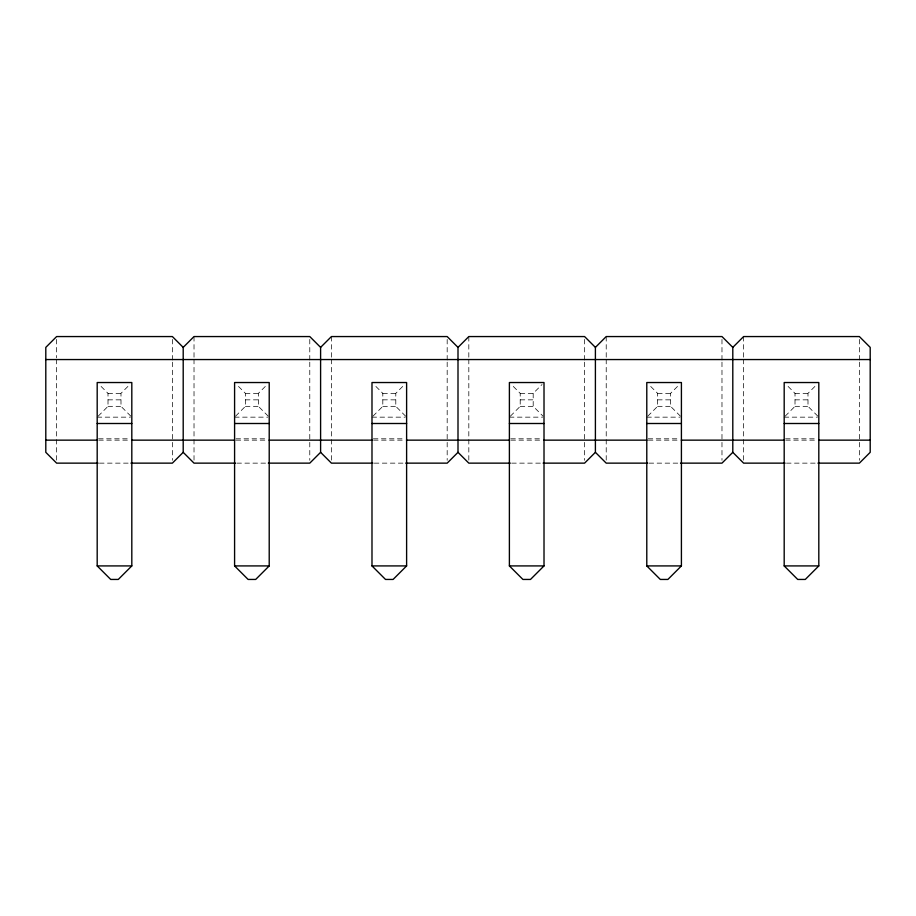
<?xml version="1.0" encoding="UTF-8"?>
<svg xmlns="http://www.w3.org/2000/svg" width="916" height="916" viewBox="0 0 916 916"><rect width="100%" height="100%" fill="white"/><g stroke="black" fill="none" stroke-linecap="round" stroke-linejoin="round"><path stroke-width="0.69" stroke-dasharray="4.58 3.44" d="M98.172 416.173L108.008 406.338L108.008 393.353L99.157 384.502M130.828 416.173L120.992 406.338L120.992 393.353L129.843 384.502M235.572 416.173L245.408 406.338L245.408 393.353L236.557 384.502M268.228 416.173L258.392 406.338L258.392 393.353L267.243 384.502M372.972 416.173L382.808 406.338L382.808 393.353L373.957 384.502M405.628 416.173L395.792 406.338L395.792 393.353L404.643 384.502M510.372 416.173L520.208 406.338L520.208 393.353L511.357 384.502M520.208 393.353L533.192 393.353L542.043 384.502M647.772 416.173L657.608 406.338L657.608 393.353L648.757 384.502M680.428 416.173L670.592 406.338L670.592 393.353L679.443 384.502M785.172 416.173L795.008 406.338L795.008 393.353L786.157 384.502M817.828 416.173L807.992 406.338L807.992 393.353L816.843 384.502M108.008 393.353L120.992 393.353M245.408 393.353L258.392 393.353M382.808 393.353L395.792 393.353M657.608 393.353L670.592 393.353M795.008 393.353L807.992 393.353M108.008 399.845L120.992 399.845M245.408 399.845L258.392 399.845M382.808 399.845L395.792 399.845M520.208 399.845L533.192 399.845M657.608 399.845L670.592 399.845M795.008 399.845L807.992 399.845M108.008 406.338L120.992 406.338M245.408 406.338L258.392 406.338M382.808 406.338L395.792 406.338M520.208 406.338L533.192 406.338L543.028 416.173M657.608 406.338L670.592 406.338M795.008 406.338L807.992 406.338M97.188 417.158L130.427 417.158M234.588 417.158L267.827 417.158M371.988 417.158L405.227 417.158M509.388 417.158L542.627 417.158M646.788 417.158L680.027 417.158M784.188 417.158L817.427 417.158M98.573 438.798L130.427 438.798M235.973 438.798L267.827 438.798M373.373 438.798L405.227 438.798M510.773 438.798L542.627 438.798M648.173 438.798L680.027 438.798M785.573 438.798L817.427 438.798M98.756 440.149L130.244 440.149M236.156 440.149L267.644 440.149M373.556 440.149L405.044 440.149M510.956 440.149L542.444 440.149M648.356 440.149L679.844 440.149M785.756 440.149L817.244 440.149M99.489 463.141L129.511 463.141M236.889 463.141L266.911 463.141M374.289 463.141L404.311 463.141M511.689 463.141L541.711 463.141M649.089 463.141L679.111 463.141M786.489 463.141L816.511 463.141M859.38 339.401L859.38 360.732M859.38 362.163L859.38 460.29M743.62 336.561L743.62 357.893M743.62 359.312L743.62 460.29M721.98 339.401L721.98 360.732M721.98 362.163L721.98 460.29M606.22 336.561L606.22 357.893M606.22 359.312L606.22 460.29M584.58 339.401L584.58 360.732M584.58 362.163L584.58 460.29M533.192 393.353L533.192 406.338M468.82 336.561L468.82 357.893M468.82 359.312L468.82 460.29M447.18 339.401L447.18 360.732M447.18 362.163L447.18 460.29M331.42 336.561L331.42 357.893M331.42 359.312L331.42 460.29M309.78 339.401L309.78 360.732M309.78 362.163L309.78 460.29M194.02 336.561L194.02 357.893M194.02 359.312L194.02 460.29M172.38 339.401L172.38 360.732M172.38 362.163L172.38 460.29M56.62 339.401L56.62 357.893M56.62 359.312L56.62 460.29"/><path stroke-width="1.37" d="M130.931 463.141L172.38 463.141L183.2 452.321L183.2 347.382L194.02 336.561L309.78 336.561L320.6 347.382L320.6 452.321L309.78 463.141L268.331 463.141M320.6 347.382L331.42 336.561L447.18 336.561L458 347.382L458 452.321L447.18 463.141L405.731 463.141M131.812 565.916L118.29 579.439L110.71 579.439L97.188 565.916L97.188 382.533L131.812 382.533L131.812 565.916L97.188 565.916M458 347.382L468.82 336.561L584.58 336.561L595.4 347.382L595.4 452.321L584.58 463.141L543.131 463.141M269.212 565.916L255.69 579.439L248.11 579.439L234.588 565.916L234.588 382.533L269.212 382.533L269.212 565.916L234.588 565.916M595.4 347.382L606.22 336.561L721.98 336.561L732.8 347.382L732.8 452.321L721.98 463.141L680.531 463.141M406.612 565.916L393.09 579.439L385.51 579.439L371.988 565.916L371.988 382.533L406.612 382.533L406.612 565.916L371.988 565.916M732.8 347.382L743.62 336.561L859.38 336.561L870.2 347.382L870.2 452.321L859.38 463.141L817.931 463.141M544.012 565.916L530.49 579.439L522.91 579.439L509.388 565.916L509.388 382.533L544.012 382.533L544.012 565.916L509.388 565.916M681.412 565.916L667.89 579.439L660.31 579.439L646.788 565.916L646.788 382.533L681.412 382.533L681.412 565.916L646.788 565.916M818.812 565.916L805.29 579.439L797.71 579.439L784.188 565.916L784.188 382.533L818.812 382.533L818.812 565.916L784.188 565.916M45.8 359.553L870.2 359.553M97.188 423.501L131.812 423.501M234.588 423.501L269.212 423.501M371.988 423.501L406.612 423.501M509.388 423.501L544.012 423.501M646.788 423.501L681.412 423.501M784.188 423.501L818.812 423.501M45.8 440.149L97.325 440.149M131.675 440.149L234.725 440.149M269.075 440.149L372.125 440.149M406.475 440.149L509.525 440.149M543.875 440.149L646.925 440.149M681.275 440.149L784.325 440.149M818.675 440.149L870.2 440.149M98.069 463.141L56.62 463.141L45.8 452.321L45.8 347.382L56.62 336.561L172.38 336.561L183.2 347.382M235.469 463.141L194.02 463.141L183.2 452.321M372.869 463.141L331.42 463.141L320.6 452.321M510.269 463.141L468.82 463.141L458 452.321M647.669 463.141L606.22 463.141L595.4 452.321M785.069 463.141L743.62 463.141L732.8 452.321"/></g></svg>
